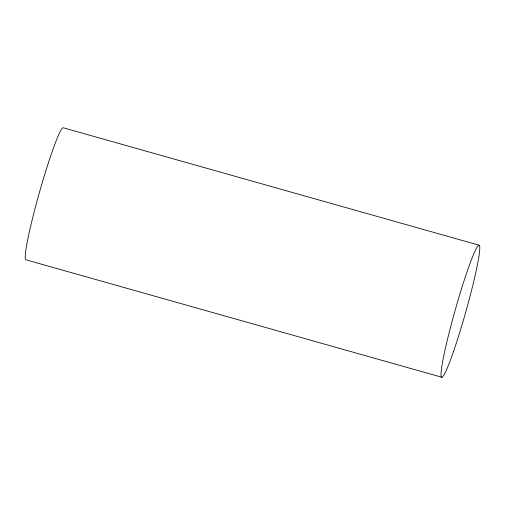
<?xml version="1.0" encoding="UTF-8"?>
<svg xmlns="http://www.w3.org/2000/svg" width="505" height="505" viewBox="0 0 505 505"><rect width="100%" height="100%" fill="white"/><g stroke="black" fill="none" stroke-linecap="round" stroke-linejoin="round"><path stroke-width="0.76" d="M478.942 245.165L63.119 127.727A68.623 5.34 -74.2 0 0 39.037 193.813A68.623 5.34 -74.2 0 0 26.058 259.835L441.881 377.273M453.541 351.411A68.623 5.34 -74.2 0 0 479.51 245.727A68.623 5.34 -74.2 0 0 448.188 336.526A68.623 5.34 -74.2 0 0 453.541 351.411"/></g></svg>
